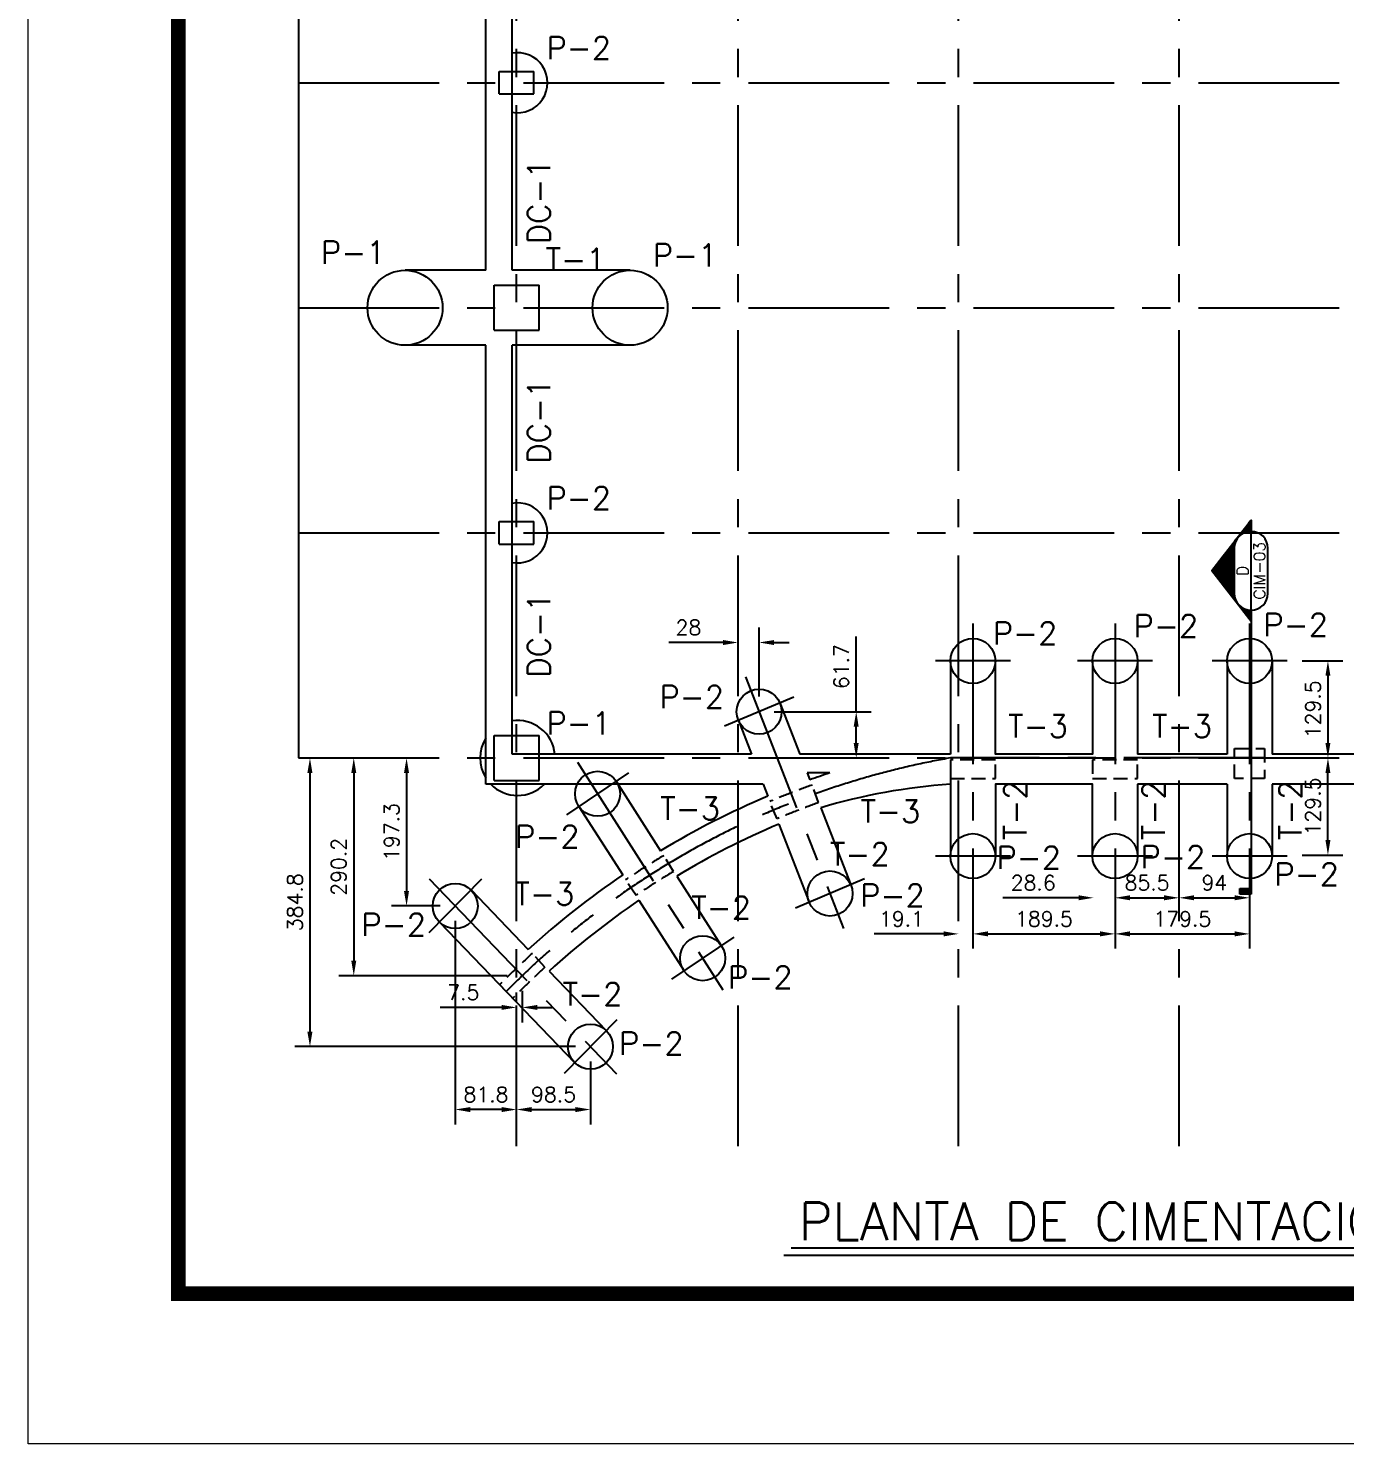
# Model space of a CAD drawing. Header units: inches. Extents: x 86960 to 403024, y -4000 to 57000.
# Drawn here: x 312024 to 329575, y -4000 to 14865 of the extents above; entities that cross this region are included whole.
import ezdxf
from ezdxf.enums import TextEntityAlignment as Align

# ---------------------------------------------------------------- set-up
doc = ezdxf.new("R2010")
doc.units = ezdxf.units.IN
doc.header["$LTSCALE"] = 1500
doc.header["$MEASUREMENT"] = 0
doc.linetypes.add('CENTER', pattern=[2, 1.25, -0.25, 0.25, -0.25])
doc.linetypes.add('HIDDEN2', pattern=[0.1875, 0.125, -0.0625])
doc.layers.get('Defpoints').update_dxf_attribs({"true_color": 0xffffff})
for name, color, linetype in [('3', 3, 'Continuous'), ('4', 4, 'CENTER'), ('5', 7, 'Continuous'), ('6', 7, 'Continuous'), ('8', 1, 'Continuous')]:
    doc.layers.add(name, color=color, linetype=linetype)
doc.layers.add('cambios', color=242, linetype='Continuous', lineweight=60, true_color=0xe00631)
doc.styles.add('ROMANS', font='ROMANS.shx', dxfattribs={"height": 200})
doc.dimstyles.get("Standard").update_dxf_attribs({"dimtxt": 0.18, "dimasz": 0.18, "dimexe": 0.18, "dimexo": 0.0625, "dimgap": 0.09, "dimtad": 0, "dimtih": 1, "dimtoh": 1, "dimdec": 4, "dimzin": 0, "dimdsep": 46, "dimtxsty": 'Standard', "dimcen": 0.09, "dimadec": 0, "dimazin": 0, "dimtfac": 1, "dimtdec": 4, "dimtofl": 0, "dimtmove": 0, "dimatfit": 3, "dimfxl": 1, "dimtolj": 1, "dimtzin": 0, "dimarcsym": 0})

# ---------------------------------------------------------------- blocks, each defined once
blk = doc.blocks.new('*D264')
at = {"layer": '5', "color": 0, "lineweight": -2, "transparency": 16777216}
for p, q in [((328307, 3476), (328307, 3476)), ((327567, 3276), (328107, 3276))]:
    blk.add_line(p, q, dxfattribs=at)
at = {"layer": '5', "color": 0, "transparency": 16777216}
for points in [[(327567, 3310), (327567, 3243), (327367, 3276)], [(328107, 3310), (328107, 3243), (328307, 3276)]]:
    blk.add_solid(points, dxfattribs=at)
at = {"layer": 'Defpoints', "color": 0, "transparency": 16777216}
for p in [(327367, 3276), (328307, 3276), (328307, 3276)]:
    blk.add_point(p, dxfattribs=at)
at = {"layer": '5', "color": 0, "transparency": 16777216, "insert": (327837, 3476), "char_height": 200, "attachment_point": 5, "style": 'ROMANS'}
blk.add_mtext('\\A1;94', dxfattribs=at)
blk = doc.blocks.new('*D265')
at = {"layer": '5', "color": 0, "lineweight": -2, "transparency": 16777216}
blk.add_line((326712, 3276), (327167, 3276), dxfattribs=at)
at = {"layer": '5', "color": 0, "transparency": 16777216}
for points in [[(326712, 3310), (326712, 3243), (326512, 3276)], [(327167, 3310), (327167, 3243), (327367, 3276)]]:
    blk.add_solid(points, dxfattribs=at)
at = {"layer": 'Defpoints', "color": 0, "transparency": 16777216}
for p in [(326512, 3276), (327367, 3276), (327367, 3276)]:
    blk.add_point(p, dxfattribs=at)
at = {"layer": '5', "color": 0, "transparency": 16777216, "insert": (326940, 3476), "char_height": 200, "attachment_point": 5, "style": 'ROMANS'}
blk.add_mtext('\\A1;85.5', dxfattribs=at)
blk = doc.blocks.new('*D266')
at = {"layer": '5', "color": 0, "lineweight": -2, "transparency": 16777216}
for p, q in [((326027, 3276), (325017, 3276)), ((326712, 3276), (326912, 3276))]:
    blk.add_line(p, q, dxfattribs=at)
at = {"layer": '5', "color": 0, "transparency": 16777216}
for points in [[(326027, 3310), (326027, 3243), (326227, 3276)], [(326712, 3310), (326712, 3243), (326512, 3276)]]:
    blk.add_solid(points, dxfattribs=at)
at = {"layer": 'Defpoints', "color": 0, "transparency": 16777216}
for p in [(326227, 3276), (326227, 3276), (326512, 3276)]:
    blk.add_point(p, dxfattribs=at)
at = {"layer": '5', "color": 0, "transparency": 16777216, "insert": (325422, 3476), "char_height": 200, "attachment_point": 5, "style": 'ROMANS'}
blk.add_mtext('\\A1;28.6', dxfattribs=at)
blk = doc.blocks.new('*D267')
at = {"layer": '5', "color": 0, "lineweight": -2, "transparency": 16777216}
for p, q in [((324227, 2795), (323303, 2795)), ((324818, 2795), (325018, 2795))]:
    blk.add_line(p, q, dxfattribs=at)
at = {"layer": '5', "color": 0, "transparency": 16777216}
for points in [[(324227, 2829), (324227, 2762), (324427, 2795)], [(324818, 2829), (324818, 2762), (324618, 2795)]]:
    blk.add_solid(points, dxfattribs=at)
at = {"layer": 'Defpoints', "color": 0, "transparency": 16777216}
for p in [(324427, 2795), (324427, 2795), (324618, 2795)]:
    blk.add_point(p, dxfattribs=at)
at = {"layer": '5', "color": 0, "transparency": 16777216, "insert": (323665, 2995), "char_height": 200, "attachment_point": 5, "style": 'ROMANS'}
blk.add_mtext('\\A1;19.1', dxfattribs=at)
blk = doc.blocks.new('*D268')
at = {"layer": '5', "color": 0, "lineweight": -2, "transparency": 16777216}
for p, q in [((321767, 5957), (321767, 6879)), ((321287, 6679), (320563, 6679)), ((321967, 6679), (322167, 6679))]:
    blk.add_line(p, q, dxfattribs=at)
at = {"layer": '5', "color": 0, "transparency": 16777216}
for points in [[(321287, 6712), (321287, 6645), (321487, 6679)], [(321967, 6712), (321967, 6645), (321767, 6679)]]:
    blk.add_solid(points, dxfattribs=at)
at = {"layer": 'Defpoints', "color": 0, "transparency": 16777216}
for p in [(321487, 6679), (321487, 6679), (321767, 5757)]:
    blk.add_point(p, dxfattribs=at)
at = {"layer": '5', "color": 0, "transparency": 16777216, "insert": (320825, 6879), "char_height": 200, "attachment_point": 5, "style": 'ROMANS'}
blk.add_mtext('\\A1;28', dxfattribs=at)
blk = doc.blocks.new('*D269')
at = {"layer": '5', "color": 0, "lineweight": -2, "transparency": 16777216}
for p, q in [((318534, 1889), (318534, 2015)), ((318609, 2038), (318609, 1615)), ((318334, 1815), (317515, 1815)), ((318809, 1815), (319009, 1815))]:
    blk.add_line(p, q, dxfattribs=at)
at = {"layer": '5', "color": 0, "transparency": 16777216}
for points in [[(318334, 1848), (318334, 1782), (318534, 1815)], [(318809, 1848), (318809, 1782), (318609, 1815)]]:
    blk.add_solid(points, dxfattribs=at)
at = {"layer": 'Defpoints', "color": 0, "transparency": 16777216}
for p in [(318609, 2238), (318534, 1815), (318534, 1689)]:
    blk.add_point(p, dxfattribs=at)
at = {"layer": '5', "color": 0, "transparency": 16777216, "insert": (317824, 2015), "char_height": 200, "attachment_point": 5, "style": 'ROMANS'}
blk.add_mtext('\\A1;7.5', dxfattribs=at)
blk = doc.blocks.new('*D270')
at = {"layer": '5', "color": 0, "lineweight": -2, "transparency": 16777216}
for p, q in [((316363, 4940), (316363, 2438)), ((318409, 2238), (316163, 2238))]:
    blk.add_line(p, q, dxfattribs=at)
at = {"layer": '5', "color": 0, "transparency": 16777216}
for points in [[(316330, 4940), (316397, 4940), (316363, 5140)], [(316330, 2438), (316397, 2438), (316363, 2238)]]:
    blk.add_solid(points, dxfattribs=at)
at = {"layer": 'Defpoints', "color": 0, "transparency": 16777216}
for p in [(316363, 5140), (316363, 2238), (318609, 2238)]:
    blk.add_point(p, dxfattribs=at)
at = {"layer": '5', "color": 0, "transparency": 16777216, "insert": (316163, 3689), "char_height": 200, "attachment_point": 5, "rotation": 90, "style": 'ROMANS'}
blk.add_mtext('\\A1;290.2', dxfattribs=at)
blk = doc.blocks.new('*D271')
at = {"layer": '5', "color": 0, "lineweight": -2, "transparency": 16777216}
for p, q in [((315779, 4940), (315779, 1492)), ((319319, 1292), (315579, 1292))]:
    blk.add_line(p, q, dxfattribs=at)
at = {"layer": '5', "color": 0, "transparency": 16777216}
for points in [[(315745, 4940), (315812, 4940), (315779, 5140)], [(315745, 1492), (315812, 1492), (315779, 1292)]]:
    blk.add_solid(points, dxfattribs=at)
at = {"layer": 'Defpoints', "color": 0, "transparency": 16777216}
for p in [(315779, 5140), (315779, 1292), (319519, 1292)]:
    blk.add_point(p, dxfattribs=at)
at = {"layer": '5', "color": 0, "transparency": 16777216, "insert": (315579, 3216), "char_height": 200, "attachment_point": 5, "rotation": 90, "style": 'ROMANS'}
blk.add_mtext('\\A1;384.8', dxfattribs=at)
blk = doc.blocks.new('*D272')
at = {"layer": '5', "color": 0, "lineweight": -2, "transparency": 16777216}
for p, q in [((319519, 1092), (319519, 254)), ((318734, 454), (319319, 454))]:
    blk.add_line(p, q, dxfattribs=at)
at = {"layer": '5', "color": 0, "transparency": 16777216}
for points in [[(318734, 487), (318734, 420), (318534, 454)], [(319319, 487), (319319, 420), (319519, 454)]]:
    blk.add_solid(points, dxfattribs=at)
at = {"layer": 'Defpoints', "color": 0, "transparency": 16777216}
for p in [(319519, 1292), (318534, 454), (319519, 454)]:
    blk.add_point(p, dxfattribs=at)
at = {"layer": '5', "color": 0, "transparency": 16777216, "insert": (319027, 654), "char_height": 200, "attachment_point": 5, "style": 'ROMANS'}
blk.add_mtext('\\A1;98.5', dxfattribs=at)
blk = doc.blocks.new('*D273')
at = {"layer": '5', "color": 0, "lineweight": -2, "transparency": 16777216}
for p, q in [((317716, 2967), (317716, 254)), ((318334, 454), (317916, 454))]:
    blk.add_line(p, q, dxfattribs=at)
at = {"layer": '5', "color": 0, "transparency": 16777216}
for points in [[(317916, 487), (317916, 420), (317716, 454)], [(318334, 487), (318334, 420), (318534, 454)]]:
    blk.add_solid(points, dxfattribs=at)
at = {"layer": 'Defpoints', "color": 0, "transparency": 16777216}
for p in [(317716, 3167), (317716, 454), (318534, 454)]:
    blk.add_point(p, dxfattribs=at)
at = {"layer": '5', "color": 0, "transparency": 16777216, "insert": (318125, 654), "char_height": 200, "attachment_point": 5, "style": 'ROMANS'}
blk.add_mtext('\\A1;81.8', dxfattribs=at)
blk = doc.blocks.new('*D274')
at = {"layer": '5', "color": 0, "lineweight": -2, "transparency": 16777216}
for p, q in [((317067, 4940), (317067, 3367)), ((317516, 3167), (316867, 3167))]:
    blk.add_line(p, q, dxfattribs=at)
at = {"layer": '5', "color": 0, "transparency": 16777216}
for points in [[(317033, 4940), (317100, 4940), (317067, 5140)], [(317033, 3367), (317100, 3367), (317067, 3167)]]:
    blk.add_solid(points, dxfattribs=at)
at = {"layer": 'Defpoints', "color": 0, "transparency": 16777216}
for p in [(317067, 5140), (317067, 3167), (317716, 3167)]:
    blk.add_point(p, dxfattribs=at)
at = {"layer": '5', "color": 0, "transparency": 16777216, "insert": (316867, 4153), "char_height": 200, "attachment_point": 5, "rotation": 90, "style": 'ROMANS'}
blk.add_mtext('\\A1;197.3', dxfattribs=at)
blk = doc.blocks.new('*D275')
at = {"layer": '5', "color": 0, "lineweight": -2, "transparency": 16777216}
for p, q in [((323062, 5757), (323062, 6757)), ((321967, 5757), (323262, 5757)), ((323062, 5340), (323062, 5557))]:
    blk.add_line(p, q, dxfattribs=at)
at = {"layer": '5', "color": 0, "transparency": 16777216}
for points in [[(323028, 5557), (323095, 5557), (323062, 5757)], [(323028, 5340), (323095, 5340), (323062, 5140)]]:
    blk.add_solid(points, dxfattribs=at)
at = {"layer": 'Defpoints', "color": 0, "transparency": 16777216}
for p in [(321767, 5757), (323062, 5757), (323062, 5140)]:
    blk.add_point(p, dxfattribs=at)
at = {"layer": '5', "color": 0, "transparency": 16777216, "insert": (322862, 6357), "char_height": 200, "attachment_point": 5, "rotation": 90, "style": 'ROMANS'}
blk.add_mtext('\\A1;61.7', dxfattribs=at)
blk = doc.blocks.new('*D276')
at = {"layer": '5', "color": 0, "lineweight": -2, "transparency": 16777216}
for p, q in [((329007, 6435), (329551, 6435)), ((329351, 6235), (329351, 5340))]:
    blk.add_line(p, q, dxfattribs=at)
at = {"layer": '5', "color": 0, "transparency": 16777216}
for points in [[(329318, 6235), (329384, 6235), (329351, 6435)], [(329318, 5340), (329384, 5340), (329351, 5140)]]:
    blk.add_solid(points, dxfattribs=at)
at = {"layer": 'Defpoints', "color": 0, "transparency": 16777216}
for p in [(328807, 6435), (329351, 5140), (329351, 5140)]:
    blk.add_point(p, dxfattribs=at)
at = {"layer": '5', "color": 0, "transparency": 16777216, "insert": (329151, 5788), "char_height": 200, "attachment_point": 5, "rotation": 90, "style": 'ROMANS'}
blk.add_mtext('\\A1;129.5', dxfattribs=at)
blk = doc.blocks.new('*D277')
at = {"layer": '5', "color": 0, "lineweight": -2, "transparency": 16777216}
blk.add_line((326712, 2795), (328107, 2795), dxfattribs=at)
at = {"layer": '5', "color": 0, "transparency": 16777216}
for points in [[(326712, 2829), (326712, 2762), (326512, 2795)], [(328107, 2829), (328107, 2762), (328307, 2795)]]:
    blk.add_solid(points, dxfattribs=at)
at = {"layer": 'Defpoints', "color": 0, "transparency": 16777216}
for p in [(326512, 2795), (328307, 2795), (328307, 2795)]:
    blk.add_point(p, dxfattribs=at)
at = {"layer": '5', "color": 0, "transparency": 16777216, "insert": (327410, 2995), "char_height": 200, "attachment_point": 5, "style": 'ROMANS'}
blk.add_mtext('\\A1;179.5', dxfattribs=at)
blk = doc.blocks.new('*D278')
at = {"layer": '5', "color": 0, "lineweight": -2, "transparency": 16777216}
blk.add_line((324818, 2795), (326312, 2795), dxfattribs=at)
at = {"layer": '5', "color": 0, "transparency": 16777216}
for points in [[(324818, 2829), (324818, 2762), (324618, 2795)], [(326312, 2829), (326312, 2762), (326512, 2795)]]:
    blk.add_solid(points, dxfattribs=at)
at = {"layer": 'Defpoints', "color": 0, "transparency": 16777216}
for p in [(324618, 2795), (326512, 2795), (326512, 2795)]:
    blk.add_point(p, dxfattribs=at)
at = {"layer": '5', "color": 0, "transparency": 16777216, "insert": (325565, 2995), "char_height": 200, "attachment_point": 5, "style": 'ROMANS'}
blk.add_mtext('\\A1;189.5', dxfattribs=at)
blk = doc.blocks.new('*D279')
at = {"layer": '5', "color": 0, "lineweight": -2, "transparency": 16777216}
for p, q in [((329351, 4045), (329351, 4940)), ((329007, 3845), (329551, 3845))]:
    blk.add_line(p, q, dxfattribs=at)
at = {"layer": '5', "color": 0, "transparency": 16777216}
for points in [[(329318, 4940), (329384, 4940), (329351, 5140)], [(329318, 4045), (329384, 4045), (329351, 3845)]]:
    blk.add_solid(points, dxfattribs=at)
at = {"layer": 'Defpoints', "color": 0, "transparency": 16777216}
for p in [(329351, 5140), (329351, 5140), (328807, 3845)]:
    blk.add_point(p, dxfattribs=at)
at = {"layer": '5', "color": 0, "transparency": 16777216, "insert": (329151, 4493), "char_height": 200, "attachment_point": 5, "rotation": 90, "style": 'ROMANS'}
blk.add_mtext('\\A1;129.5', dxfattribs=at)

msp = doc.modelspace()

# ---------------------------------------------------------------- hatches: boundary and pattern name
at = {"layer": '6'}
h = msp.add_hatch(dxfattribs=at)
h.set_pattern_fill('ANSI31', color=256, scale=2, style=0)
h.set_pattern_definition([(45, (311857.0628, -5578.28863), (-0.1767766953, 0.1767766953), [])])
edge = h.paths.add_edge_path()
edge.add_line((328101.36, 7935.09), (328101.36, 7335.09))
edge.add_arc((328326.36, 7335.09), 225, 180, 270)
edge.add_line((328326.36, 7110.09), (328326.36, 6960.09))
edge.add_line((328326.36, 6960.09), (327801.36, 7635.09))
edge.add_line((327801.36, 7635.09), (328326.36, 8310.09))
edge.add_line((328326.36, 8310.09), (328326.36, 8160.09))
edge.add_arc((328326.36, 7935.09), 225, 90, 180)

# ---------------------------------------------------------------- linework, layer by layer
at = {"const_width": 198}
msp.add_lwpolyline([(314024.05, -1999.97), (401024.05, -1999.97), (401024.05, 55000.03), (314024.05, 55000.03)], close=True, dxfattribs=at)
at = {"layer": '3', "lineweight": -2}
for p, q in [((318125.34, 11640.11), (318125.34, 16640.11)), ((318475.34, 11640.11), (318475.34, 16640.11)), ((318125.34, 4790.11), (318125.34, 10640.11)), ((318475.34, 5190.11), (318475.34, 10640.11))]:
    msp.add_line(p, q, dxfattribs=at)
at = {"layer": '3'}
for p, q in [((318125.34, 11640.11), (317046.94, 11640.11)), ((320046.94, 11640.11), (318475.34, 11640.11)), ((318125.34, 10640.11), (317046.94, 10640.11)), ((320046.94, 10640.11), (318475.34, 10640.11)), ((324317.64, 6424.21), (324317.64, 5190.11)), ((326812.22, 6440.59), (326812.22, 5190.11)), ((328006.84, 6424.21), (328006.84, 5190.11)), ((328606.84, 6440.59), (328606.84, 5190.11)), ((322043.97, 5873.51), (322310.4, 5190.11)), ((321490.91, 5640.3), (321666.42, 5190.11)), ((321666.42, 5190.11), (318475.34, 5190.11)), ((324317.64, 5190.11), (322310.4, 5190.11)), ((328006.84, 5190.11), (326812.22, 5190.11)), ((330306.94, 5190.11), (328606.84, 5190.11)), ((322709.82, 4940.11), (322407.87, 4940.11)), ((322407.87, 4940.11), (322443.68, 4848.25)), ((324317.64, 4936.96), (324317.64, 3823.24)), ((321822.36, 4790.11), (318125.34, 4790.11)), ((319862.07, 4830.61), (320454.82, 3903.49)), ((321822.36, 4790.11), (321884.66, 4630.32)), ((328006.84, 4790.11), (326812.22, 4790.11)), ((326812.22, 4790.11), (326812.22, 3839.62)), ((328006.84, 4790.11), (328006.84, 3823.24)), ((330306.94, 4790.11), (328606.84, 4790.11)), ((328606.84, 4790.11), (328606.84, 3839.62)), ((319365.39, 4493.61), (319949.31, 3580.29)), ((322589.02, 4475.44), (322988.73, 3450.19)), ((322030, 4257.5), (322435.66, 3216.98)), ((320670.37, 3566.35), (321263.12, 2639.24)), ((317926.67, 3380.6), (318689.51, 2587.51)), ((320164.86, 3243.16), (320766.43, 2302.23)), ((317505.6, 2952.85), (319308.67, 1078.29)), ((318966.91, 2299.12), (319729.74, 1506.04))]:
    msp.add_line(p, q, dxfattribs=at)
at = {"layer": '3', "color": 7, "linetype": 'HIDDEN2'}
for p, q in [((322558.52, 4544.18), (322474.11, 4779.49)), ((322005.93, 4328.74), (321908.8, 4559.1)), ((320627, 3627.79), (320498.14, 3842.02)), ((320127.3, 3308.31), (319986.94, 3515.19)), ((318912.34, 2350.87), (318744.02, 2535.72)), ((318912.35, 2350.88), (318744.02, 2535.72)), ((318484.88, 1939.72), (318306.72, 2115.1)), ((318484.9, 1939.73), (318306.73, 2115.11))]:
    msp.add_line(p, q, dxfattribs=at)
at = {"layer": '3'}
for points in [[(326212.22, 6424.21), (326212.22, 5190.11), (324917.64, 5190.11), (324917.64, 6440.59)], [(326212.22, 3823.24), (326212.22, 4790.11), (324917.64, 4790.11), (324917.64, 3839.62)]]:
    msp.add_lwpolyline(points, dxfattribs=at)
at = {"layer": '3', "color": 7, "linetype": 'HIDDEN2'}
for points in [[(324917.64, 4865.11), (324917.64, 5115.11), (324317.64, 5115.11), (324317.64, 4865.11)], [(326812.22, 4865.11), (326812.22, 5115.11), (326212.22, 5115.11), (326212.22, 4865.11)], [(328106.84, 4865.11), (328106.84, 5265.11), (328506.84, 5265.11), (328506.84, 4865.11)]]:
    msp.add_lwpolyline(points, close=True, dxfattribs=at)
at = {"layer": '3'}
for points in [[(322709.82, 4940.11, 0.00629126), (322443.68, 4848.25, 0.00629126)], [(324317.64, 4790.11, 0.05564967), (322589.02, 4475.44, 0.04153192)], [(321884.66, 4630.32, 0.03588597), (320454.82, 3903.49)], [(322030, 4257.5, 0.03538807), (320670.37, 3566.35)], [(319949.31, 3580.29, 0.03588597), (318689.51, 2587.51)], [(320164.86, 3243.16, 0.03538807), (318966.91, 2299.12)]]:
    msp.add_lwpolyline(points, format="xyb", dxfattribs=at)
for centre, radius in [((317046.94, 11140.11), 500), ((320046.94, 11140.11), 500), ((324617.64, 6432.4), 300.11), ((326512.22, 6432.4), 300.11), ((328306.84, 6432.4), 300.11), ((321767.44, 5756.91), 300.11), ((319613.73, 4662.11), 300.11), ((324617.64, 3831.43), 300.11), ((326512.22, 3831.43), 300.11), ((328306.84, 3831.43), 300.11), ((322712.19, 3333.59), 300.11), ((317716.13, 3166.72), 300.11), ((321014.77, 2470.73), 300.11), ((319519.21, 1292.17), 300.11)]:
    msp.add_circle(centre, radius, dxfattribs=at)
for centre, radius, start, end in [((318546.94, 14140.11), 400, 259.688482, 100.311518), ((318546.94, 8140.11), 400, 259.688482, 100.311518), ((318546.94, 5140.11), 500, 5.73917, 98.233059), ((318546.94, 5140.11), 500, 147.479591, 212.520409), ((318546.94, 5140.11), 500, 224.427004, 315.572996)]:
    msp.add_arc(centre, radius, start, end, dxfattribs=at)
at = {"layer": '3', "color": 7, "linetype": 'HIDDEN2'}
for radius, start, end in [(11113.43, 109.734448, 112.862962), (10863.43, 109.734448, 112.862962), (11113.43, 121.028336, 124.156851), (10863.43, 121.028336, 124.156851), (11113.43, 132.32214, 135.450655), (11113.43, 132.322183, 135.450697), (10863.43, 132.32214, 135.450655)]:
    msp.add_arc((326226.68, -5681.22), radius, start, end, dxfattribs=at)
at = {"layer": '4', "lineweight": -2}
for p, q in [((318533.94, -34.89), (318533.94, 53421.34)), ((321486.94, -34.89), (321486.94, 53421.34)), ((324426.94, -34.89), (324426.94, 53421.34)), ((327366.94, -34.89), (327366.94, 53421.34)), ((315625.34, 14140.11), (346501.21, 14140.11)), ((315625.34, 11140.11), (346501.21, 11140.11)), ((315625.34, 8140.11), (346501.21, 8140.11)), ((315625.34, 5140.11), (346501.21, 5140.11))]:
    msp.add_line(p, q, dxfattribs=at)
at = {"layer": '4'}
for p, q in [((324617.64, 6932.59), (324617.64, 2600.66)), ((326512.22, 6932.59), (326512.22, 2600.66)), ((328306.84, 6932.59), (328306.84, 2600.66)), ((325117.61, 6432.4), (324117.68, 6432.4)), ((327012.18, 6432.4), (326012.25, 6432.4)), ((328806.8, 6432.4), (327806.88, 6432.4)), ((321585.76, 6222.93), (322893.87, 2867.56)), ((322228.33, 5951.24), (321306.55, 5562.57)), ((320027.64, 4942.94), (319199.82, 4381.27)), ((319344.3, 5083.53), (321284.2, 2049.32)), ((325117.61, 3831.43), (324117.68, 3831.43)), ((327012.18, 3831.43), (326012.25, 3831.43)), ((328806.8, 3831.43), (327806.88, 3831.43)), ((318067.02, 3523.18), (317365.24, 2810.27)), ((317369.39, 3527.22), (319865.95, 931.68)), ((323173.08, 3527.92), (322251.3, 3139.25)), ((321428.68, 2751.57), (320600.87, 2189.9)), ((319870.1, 1648.62), (319168.31, 935.71))]:
    msp.add_line(p, q, dxfattribs=at)
msp.add_lwpolyline([(328506.89, 5140.11), (324317.75, 5140.11, 0.15590655), (318395.92, 2027.42)], format="xyb", dxfattribs=at)
at = {"layer": '6'}
for p, q in [((315625.34, 41140.11), (315625.34, 5140.11)), ((328326.36, 7110.09), (328326.36, 8160.09)), ((328101.36, 7935.09), (328101.36, 7335.09)), ((328551.36, 7335.09), (328551.36, 7935.09)), ((328326.36, 7110.09), (328326.36, 6960.09)), ((328326.36, 6960.09), (328326.36, 3326.66)), ((328176.36, 3326.66), (328176.36, 3401.66)), ((328176.36, 3401.66), (328326.36, 3401.66)), ((328326.36, 3326.66), (328176.36, 3326.66)), ((322095.7, -1487.22), (340662.36, -1487.22))]:
    msp.add_line(p, q, dxfattribs=at)
at = {"layer": '6', "color": 2}
msp.add_line((322195.7, -1387.22), (340562.36, -1387.22), dxfattribs=at)
at = {"layer": '6'}
msp.add_lwpolyline([(328101.36, 7935.09), (328101.36, 7335.09, 0.41421356), (328326.36, 7110.09), (328326.36, 6960.09), (327801.36, 7635.09), (328326.36, 8310.09), (328326.36, 8160.09, 0.41421356), (328101.36, 7935.09)], format="xyb", close=True, dxfattribs=at)
for centre, start, end in [((328326.36, 7935.09), 0, 180), ((328326.36, 7335.09), 180, 0)]:
    msp.add_arc(centre, 225, start, end, dxfattribs=at)
msp.add_solid([(328326.36, 3326.66), (328176.36, 3326.66), (328326.36, 3401.66), (328176.36, 3401.66)], dxfattribs=at)
at = {"layer": '8', "lineweight": -2}
for p, q in [((318303.94, 14290.11), (318763.94, 14290.11)), ((318303.94, 13990.11), (318303.94, 14290.11)), ((318763.94, 13990.11), (318763.94, 14290.11)), ((318303.94, 13990.11), (318763.94, 13990.11)), ((318233.94, 11440.11), (318833.94, 11440.11)), ((318233.94, 10840.11), (318233.94, 11440.11)), ((318833.94, 10840.11), (318833.94, 11440.11)), ((318233.94, 10840.11), (318833.94, 10840.11)), ((318303.94, 8290.11), (318763.94, 8290.11)), ((318303.94, 7990.11), (318303.94, 8290.11)), ((318763.94, 7990.11), (318763.94, 8290.11)), ((318303.94, 7990.11), (318763.94, 7990.11)), ((318233.94, 5440.11), (318833.94, 5440.11)), ((318233.94, 4840.11), (318233.94, 5440.11)), ((318833.94, 4840.11), (318833.94, 5440.11)), ((318233.94, 4840.11), (318833.94, 4840.11))]:
    msp.add_line(p, q, dxfattribs=at)
at = {"layer": 'cambios', "color": 7, "lineweight": 5}
msp.add_lwpolyline([(312024.05, 57000.03), (403024.05, 57000.03), (403024.05, -3999.97), (312024.05, -3999.97)], close=True, dxfattribs=at)

# ---------------------------------------------------------------- texts
at = {"layer": '6', "color": 2, "style": 'ROMANS'}
for s, height, p in [('P-2', 300, (318932.95, 14453.63)), ('P-1', 300, (315925.72, 11728.33)), ('P-1', 300, (320350.84, 11691.48)), ('P-2', 300, (318932.95, 8453.63)), ('P-2', 300, (326759.9, 6749.13)), ('P-2', 300, (328489.79, 6765.44)), ('P-2', 300, (324883.13, 6651.29)), ('P-2', 300, (320439.19, 5804.01)), ('P-1', 300, (318932.95, 5453.63)), ('P-2', 300, (318513.02, 3940.91)), ('P-2', 300, (326853.42, 3669.27)), ('P-2', 300, (324932.09, 3660.65)), ('P-2', 300, (328636.66, 3438.76)), ('P-2', 300, (323115.18, 3158.16)), ('P-2', 300, (316466, 2767.35)), ('P-2', 300, (321352.65, 2065.57)), ('P-2', 300, (319900.2, 1184.98)), ('PLANTA DE CIMENTACION EDIFICIO DE GIMNASIO', 500, (322295.7, -1287.22))]:
    msp.add_text(s, height=height, dxfattribs=at).set_placement(p)
at = {"layer": '6', "color": 3, "style": 'ROMANS'}
for s, p in [('DC-1', (318981.67, 11988.03)), ('DC-1', (318981.67, 9064.24)), ('DC-1', (318981.67, 6211.19)), ('T-2', (325332.14, 4043.43)), ('T-2', (327176.59, 4043.43)), ('T-2', (328999.77, 4043.43))]:
    msp.add_text(s, height=300, rotation=90, dxfattribs=at).set_placement(p)
for s, p in [('T-1', (318922.01, 11634.27)), ('T-3', (325086.76, 5413.69)), ('T-3', (327007.19, 5413.69)), ('T-3', (320448.87, 4316.79)), ('T-3', (323120.13, 4278.35)), ('T-2', (322712.28, 3708.39)), ('T-3', (318506.44, 3179.51)), ('T-2', (320863.49, 2995.19)), ('T-2', (319147.93, 1842.8))]:
    msp.add_text(s, height=300, dxfattribs=at).set_placement(p)
at = {"layer": '6', "style": 'ROMANS'}
for s, p in [('CIM-03', (328438.86, 7635.09)), ('D', (328213.86, 7635.09))]:
    msp.add_text(s, height=150, rotation=90, dxfattribs=at).set_placement(p, align=Align.MIDDLE)

# ---------------------------------------------------------------- dimensions: what is measured, and where the dimension line sits
at = {"layer": '5'}
for base, p1, p2, override, picture, middle in [((321486.945, 6678.679), (321767.4405, 5756.9068), (321486.945, 6678.679), {"dimtxt": 200, "dimasz": 200, "dimexe": 200, "dimexo": 200, "dimgap": 100, "dimtad": 1, "dimtih": 0, "dimtoh": 0, "dimdec": 1, "dimlfac": 0.1, "dimzin": 12, "dimtxsty": 'ROMANS', "dimaunit": 1, "dimadec": 3, "dimazin": 3, "dimtdec": 1}, '*D268', (320825.0402, 6878.679)), ((326226.68, 3276.39), (326512.22, 3276.39), (326226.68, 3276.39), {"dimtxt": 200, "dimasz": 200, "dimexe": 200, "dimexo": 200, "dimgap": 100, "dimtad": 1, "dimtih": 0, "dimtoh": 0, "dimdec": 1, "dimlfac": 0.1, "dimzin": 12, "dimtxsty": 'ROMANS', "dimaunit": 1, "dimadec": 3, "dimazin": 3, "dimtdec": 1}, '*D266', (325421.92, 3476.39)), ((327366.94, 3276.39), (326512.22, 3276.39), (327366.94, 3276.39), {"dimtxt": 200, "dimasz": 200, "dimexe": 200, "dimexo": 200, "dimgap": 100, "dimtad": 1, "dimtih": 0, "dimtoh": 0, "dimdec": 1, "dimlfac": 0.1, "dimzin": 12, "dimtxsty": 'ROMANS', "dimaunit": 1, "dimadec": 3, "dimazin": 3, "dimtdec": 1}, '*D265', (326939.58, 3476.39)), ((328306.84, 3276.39), (327366.94, 3276.39), (328306.84, 3276.39), {"dimtxt": 200, "dimasz": 200, "dimexe": 200, "dimexo": 200, "dimgap": 100, "dimtad": 1, "dimtih": 0, "dimtoh": 0, "dimdec": 1, "dimlfac": 0.1, "dimzin": 12, "dimtxsty": 'ROMANS', "dimaunit": 1, "dimadec": 3, "dimazin": 3, "dimtdec": 1, "dimtmove": 1}, '*D264', (327836.89, 3476.39)), ((317716.13, 453.61), (318533.94, 453.61), (317716.13, 3166.72), {"dimtxt": 200, "dimasz": 200, "dimexe": 200, "dimexo": 200, "dimgap": 100, "dimtad": 1, "dimtih": 0, "dimtoh": 0, "dimdec": 1, "dimlfac": 0.1, "dimzin": 12, "dimtxsty": 'ROMANS', "dimaunit": 1, "dimadec": 3, "dimazin": 3, "dimtdec": 1}, '*D273', (318125.04, 653.61)), ((324426.94, 2795.17), (324617.64, 2795.17), (324426.94, 2795.17), {"dimtxt": 200, "dimasz": 200, "dimexe": 200, "dimexo": 200, "dimgap": 100, "dimtad": 1, "dimtih": 0, "dimtoh": 0, "dimdec": 1, "dimlfac": 0.1, "dimzin": 12, "dimtxsty": 'ROMANS', "dimaunit": 1, "dimadec": 3, "dimazin": 3, "dimtdec": 1}, '*D267', (323665.04, 2995.17)), ((326512.22, 2795.17), (324617.64, 2795.17), (326512.22, 2795.17), {"dimtxt": 200, "dimasz": 200, "dimexe": 200, "dimexo": 200, "dimgap": 100, "dimtad": 1, "dimtih": 0, "dimtoh": 0, "dimdec": 1, "dimlfac": 0.1, "dimtxsty": 'ROMANS', "dimaunit": 1, "dimadec": 3, "dimazin": 3, "dimtdec": 1}, '*D278', (325564.93, 2995.17)), ((328306.84, 2795.17), (326512.22, 2795.17), (328306.84, 2795.17), {"dimtxt": 200, "dimasz": 200, "dimexe": 200, "dimexo": 200, "dimgap": 100, "dimtad": 1, "dimtih": 0, "dimtoh": 0, "dimdec": 1, "dimlfac": 0.1, "dimtxsty": 'ROMANS', "dimaunit": 1, "dimadec": 3, "dimazin": 3, "dimtdec": 1}, '*D277', (327409.53, 2995.17)), ((318533.94, 1814.9), (318609.2, 2238.25), (318533.94, 1689.31), {"dimtxt": 200, "dimasz": 200, "dimexe": 200, "dimexo": 200, "dimgap": 100, "dimtad": 1, "dimtih": 0, "dimtoh": 0, "dimdec": 1, "dimlfac": 0.1, "dimzin": 12, "dimtxsty": 'ROMANS', "dimaunit": 1, "dimadec": 3, "dimazin": 3, "dimtdec": 1}, '*D269', (317824.42, 2014.9)), ((319519.21, 453.61), (318533.94, 453.61), (319519.21, 1292.17), {"dimtxt": 200, "dimasz": 200, "dimexe": 200, "dimexo": 200, "dimgap": 100, "dimtad": 1, "dimtih": 0, "dimtoh": 0, "dimdec": 1, "dimlfac": 0.1, "dimzin": 12, "dimtxsty": 'ROMANS', "dimaunit": 1, "dimadec": 3, "dimazin": 3, "dimtdec": 1}, '*D272', (319026.58, 653.61))]:
    dim = msp.add_linear_dim(base=base, p1=p1, p2=p2, dimstyle='Standard', override=override, dxfattribs=at)
    dim.commit()
    dim.dimension.update_dxf_attribs({"geometry": picture, "text_midpoint": middle})
for base, p1, p2, angle, picture, middle in [((323061.53, 5756.91), (323061.53, 5140.11), (321767.44, 5756.91), 270, '*D275', (322861.53, 6356.91)), ((329351.03, 5140.11), (328806.84, 6435.13), (329351.03, 5140.11), 90, '*D276', (329151.03, 5787.62)), ((315778.7, 1292.17), (315778.7, 5140.11), (319519.21, 1292.17), 270, '*D271', (315578.7, 3216.14)), ((316363.32, 2238.25), (316363.32, 5140.11), (318609.2, 2238.25), 270, '*D270', (316163.32, 3689.18)), ((317066.61, 3166.72), (317066.61, 5140.11), (317716.13, 3166.72), 270, '*D274', (316866.61, 4153.42)), ((329351.03, 5140.11), (328806.84, 3845.09), (329351.03, 5140.11), 270, '*D279', (329151.03, 4492.6))]:
    dim = msp.add_linear_dim(base=base, p1=p1, p2=p2, angle=angle, dimstyle='Standard', override={"dimtxt": 200, "dimasz": 200, "dimexe": 200, "dimexo": 200, "dimgap": 100, "dimtad": 1, "dimtih": 0, "dimtoh": 0, "dimdec": 1, "dimlfac": 0.1, "dimzin": 12, "dimtxsty": 'ROMANS', "dimaunit": 1, "dimadec": 3, "dimazin": 3, "dimtdec": 1}, dxfattribs=at)
    dim.commit()
    dim.dimension.update_dxf_attribs({"geometry": picture, "text_midpoint": middle})

doc.saveas('drawing.dxf')
